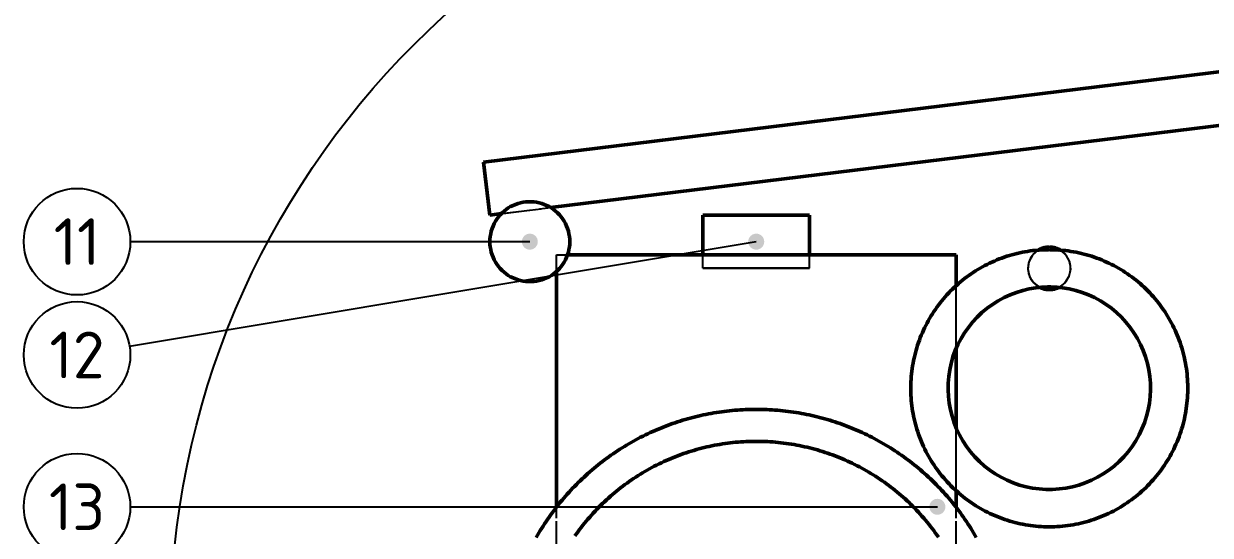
# Model space of a CAD drawing. Header units: millimetres. Extents: x 0 to 594, y 0 to 420.
# Drawn here: x 267.2 to 356.3, y 333.8 to 372.2 of the extents above; entities that cross this region are included whole.
import ezdxf
from ezdxf.enums import TextEntityAlignment as Align

# ---------------------------------------------------------------- set-up
doc = ezdxf.new("R2010")
doc.units = ezdxf.units.MM
doc.linetypes.add('ISO02-TRAZOS', pattern=[3.75, 3, -0.75])
for name, color, linetype, lineweight in [('01-VISIBLE', 7, 'CONTINUOUS', 50), ('02-OCULTA', 4, 'ISO02-TRAZOS', 25), ('06-TEXTO', 7, 'CONTINUOUS', 25), ('08-FINA', 5, 'CONTINUOUS', 25)]:
    doc.layers.add(name, color=color, linetype=linetype, lineweight=lineweight)
doc.styles.add('ISO3098', font='isocpeur.ttf')

msp = doc.modelspace()

# ---------------------------------------------------------------- hatches: boundary and pattern name
at = {"layer": '08-FINA'}
h = msp.add_hatch(color=7, dxfattribs=at)
h.dxf.hatch_style = 1
edge = h.paths.add_edge_path()
edge.add_arc((305.167, 355.884), 0.6, 0, 360)
h = msp.add_hatch(color=7, dxfattribs=at)
h.dxf.hatch_style = 1
edge = h.paths.add_edge_path()
edge.add_arc((322.167, 355.884), 0.6, 0, 360)
h = msp.add_hatch(color=7, dxfattribs=at)
h.dxf.hatch_style = 1
edge = h.paths.add_edge_path()
edge.add_arc((335.767, 335.984), 0.6, 0, 360)

# ---------------------------------------------------------------- linework, layer by layer
at = {"layer": '01-VISIBLE'}
for points in [[(301.679, 361.854), (383.604, 371.913)], [(306.73, 358.444), (387.116, 368.314)], [(302.167, 357.884), (301.679, 361.854)], [(308.167, 355.884), (308.16, 356.084), (308.14, 356.283), (308.107, 356.481), (308.06, 356.676), (308.001, 356.868), (307.929, 357.055), (307.844, 357.237), (307.748, 357.412), (307.64, 357.581), (307.521, 357.743), (307.392, 357.896), (307.252, 358.04), (307.104, 358.175), (306.946, 358.299), (306.781, 358.412), (306.608, 358.514), (306.429, 358.605), (306.245, 358.683), (306.055, 358.749), (305.862, 358.802), (305.666, 358.842), (305.467, 358.869), (305.267, 358.882), (305.066, 358.882), (304.866, 358.869), (304.668, 358.842), (304.471, 358.802), (304.278, 358.749), (304.088, 358.683), (303.904, 358.605), (303.725, 358.514), (303.552, 358.412), (303.387, 358.299), (303.23, 358.175), (303.081, 358.04), (302.942, 357.896), (302.812, 357.743), (302.693, 357.581), (302.585, 357.412), (302.489, 357.237), (302.405, 357.055), (302.333, 356.868), (302.273, 356.676), (302.227, 356.481), (302.193, 356.283), (302.173, 356.084), (302.167, 355.884), (302.173, 355.683), (302.193, 355.484), (302.227, 355.286), (302.273, 355.091), (302.333, 354.9), (302.405, 354.712), (302.489, 354.531), (302.585, 354.355), (302.693, 354.186), (302.812, 354.024), (302.942, 353.871), (303.081, 353.727), (303.23, 353.593), (303.387, 353.468), (303.552, 353.355), (303.725, 353.253), (303.904, 353.162), (304.088, 353.084), (304.278, 353.018), (304.471, 352.965), (304.668, 352.925), (304.866, 352.899), (305.066, 352.885), (305.267, 352.885), (305.467, 352.899), (305.666, 352.925), (305.862, 352.965), (306.055, 353.018), (306.245, 353.084), (306.429, 353.162), (306.608, 353.253), (306.781, 353.355), (306.946, 353.468), (307.104, 353.593), (307.252, 353.727), (307.392, 353.871), (307.521, 354.024), (307.64, 354.186), (307.748, 354.355), (307.844, 354.531), (307.929, 354.712), (308.001, 354.9), (308.06, 355.091), (308.107, 355.286), (308.14, 355.484), (308.16, 355.683), (308.167, 355.884)], [(302.167, 357.884), (303.03, 357.99)], [(318.167, 357.884), (318.667, 357.884), (319.167, 357.884), (319.667, 357.884), (320.167, 357.884), (320.667, 357.884), (321.167, 357.884), (321.667, 357.884), (322.167, 357.884), (322.667, 357.884), (323.167, 357.884), (323.667, 357.884), (324.167, 357.884), (324.667, 357.884), (325.167, 357.884), (325.667, 357.884), (326.167, 357.884)], [(318.167, 354.884), (318.167, 357.884)], [(326.167, 354.884), (326.167, 357.884)], [(344.167, 355.484), (344.094, 355.482), (344.021, 355.477), (343.949, 355.469), (343.877, 355.457), (343.805, 355.442), (343.735, 355.424), (343.665, 355.403), (343.596, 355.378), (343.529, 355.351), (343.463, 355.32), (343.398, 355.287), (343.335, 355.25)], [(344.999, 355.25), (344.936, 355.287), (344.871, 355.32), (344.805, 355.351), (344.737, 355.378), (344.668, 355.403), (344.599, 355.424), (344.528, 355.442), (344.457, 355.457), (344.385, 355.469), (344.312, 355.477), (344.24, 355.482), (344.167, 355.484)], [(307.995, 354.884), (308.524, 354.884), (309.052, 354.884), (309.581, 354.884), (310.109, 354.884), (310.638, 354.884), (311.167, 354.884)], [(311.167, 354.884), (333.167, 354.884)], [(337.167, 354.884), (336.595, 354.884), (336.024, 354.884), (335.452, 354.884), (334.881, 354.884), (334.31, 354.884), (333.738, 354.884), (333.167, 354.884)], [(343.335, 355.25), (343.135, 355.232), (342.936, 355.211), (342.738, 355.185), (342.539, 355.155), (342.342, 355.122), (342.145, 355.085), (341.949, 355.044), (341.754, 355), (341.56, 354.952), (341.366, 354.899), (341.174, 354.844), (340.983, 354.784), (340.793, 354.721), (340.604, 354.654), (340.416, 354.584), (340.23, 354.51), (340.046, 354.432), (339.863, 354.351), (339.681, 354.267), (339.501, 354.178), (339.323, 354.087), (339.147, 353.992), (338.973, 353.894), (338.8, 353.792), (338.63, 353.687), (338.461, 353.579), (338.295, 353.467), (338.131, 353.353), (337.969, 353.235), (337.809, 353.114), (337.652, 352.99), (337.497, 352.863), (337.344, 352.733), (337.195, 352.6), (337.047, 352.465), (336.903, 352.326), (336.761, 352.185), (336.621, 352.041), (336.485, 351.894), (336.351, 351.745), (336.221, 351.594), (336.093, 351.439), (335.968, 351.283), (335.847, 351.124), (335.728, 350.962), (335.613, 350.799), (335.5, 350.633), (335.391, 350.465), (335.285, 350.295), (335.183, 350.123), (335.084, 349.949), (334.988, 349.773), (334.895, 349.596), (334.806, 349.416), (334.721, 349.235), (334.639, 349.052), (334.56, 348.868), (334.485, 348.683), (334.414, 348.495), (334.346, 348.307), (334.282, 348.117), (334.222, 347.926), (334.165, 347.734), (334.112, 347.541), (334.063, 347.347), (334.017, 347.152), (333.975, 346.956), (333.937, 346.76), (333.903, 346.562), (333.873, 346.364), (333.846, 346.166), (333.823, 345.967), (333.804, 345.768), (333.789, 345.568), (333.778, 345.368), (333.771, 345.168), (333.767, 344.968), (333.767, 344.768), (333.771, 344.567), (333.779, 344.367), (333.791, 344.167), (333.807, 343.968), (333.827, 343.768), (333.85, 343.57), (333.877, 343.371), (333.908, 343.173), (333.943, 342.976), (333.982, 342.78), (334.024, 342.584), (334.07, 342.389), (334.12, 342.195), (334.174, 342.002), (334.231, 341.81), (334.292, 341.62), (334.357, 341.43), (334.425, 341.242), (334.497, 341.055), (334.573, 340.87), (334.652, 340.686), (334.734, 340.503), (334.82, 340.322), (334.91, 340.143), (335.003, 339.966), (335.099, 339.79), (335.199, 339.617), (335.302, 339.445), (335.408, 339.275), (335.518, 339.108), (335.631, 338.942), (335.747, 338.779), (335.866, 338.618), (335.988, 338.459), (336.113, 338.303), (336.241, 338.149), (336.373, 337.998), (336.507, 337.849), (336.643, 337.703), (336.783, 337.559), (336.925, 337.419), (337.071, 337.281), (337.218, 337.145), (337.368, 337.013), (337.521, 336.884), (337.677, 336.757), (337.834, 336.634), (337.994, 336.513), (338.157, 336.396), (338.321, 336.282), (338.488, 336.171), (338.657, 336.063), (338.827, 335.959), (339, 335.858), (339.175, 335.76), (339.352, 335.665), (339.53, 335.574), (339.71, 335.487), (339.892, 335.403), (340.075, 335.322), (340.26, 335.245), (340.446, 335.172), (340.634, 335.102), (340.823, 335.036), (341.013, 334.973), (341.205, 334.914), (341.397, 334.859), (341.591, 334.808), (341.785, 334.76), (341.98, 334.716), (342.177, 334.676), (342.373, 334.639), (342.571, 334.607), (342.769, 334.578), (342.968, 334.553), (343.167, 334.532), (343.366, 334.514), (343.566, 334.501), (343.766, 334.491), (343.966, 334.486), (344.167, 334.484), (344.367, 334.486), (344.567, 334.491), (344.767, 334.501), (344.967, 334.514), (345.166, 334.532), (345.365, 334.553), (345.564, 334.578), (345.762, 334.607), (345.96, 334.639), (346.157, 334.676), (346.353, 334.716), (346.548, 334.76), (346.743, 334.808), (346.936, 334.859), (347.129, 334.914), (347.32, 334.973), (347.51, 335.036), (347.699, 335.102), (347.887, 335.172), (348.073, 335.245), (348.258, 335.322), (348.442, 335.403), (348.623, 335.487), (348.803, 335.574), (348.982, 335.665), (349.158, 335.76), (349.333, 335.858), (349.506, 335.959), (349.677, 336.063), (349.846, 336.171), (350.012, 336.282), (350.177, 336.396), (350.339, 336.513), (350.499, 336.634), (350.657, 336.757), (350.812, 336.884), (350.965, 337.013), (351.115, 337.145), (351.263, 337.281), (351.408, 337.419), (351.55, 337.559), (351.69, 337.703), (351.827, 337.849), (351.961, 337.998), (352.092, 338.149), (352.22, 338.303), (352.345, 338.459), (352.467, 338.618), (352.587, 338.779), (352.703, 338.942), (352.815, 339.108), (352.925, 339.275), (353.031, 339.445), (353.134, 339.617), (353.234, 339.79), (353.331, 339.966), (353.424, 340.143), (353.513, 340.322), (353.599, 340.503), (353.682, 340.686), (353.761, 340.87), (353.836, 341.055), (353.908, 341.242), (353.977, 341.43), (354.041, 341.62), (354.102, 341.81), (354.16, 342.002), (354.213, 342.195), (354.263, 342.389), (354.309, 342.584), (354.352, 342.78), (354.39, 342.976), (354.425, 343.173), (354.456, 343.371), (354.483, 343.57), (354.507, 343.768), (354.526, 343.968), (354.542, 344.167), (354.554, 344.367), (354.562, 344.567), (354.566, 344.768), (354.566, 344.968), (354.563, 345.168), (354.555, 345.368), (354.544, 345.568), (354.529, 345.768), (354.51, 345.967), (354.487, 346.166), (354.461, 346.364), (354.43, 346.562), (354.396, 346.76), (354.358, 346.956), (354.316, 347.152), (354.271, 347.347), (354.221, 347.541), (354.168, 347.734), (354.112, 347.926), (354.051, 348.117), (353.987, 348.307), (353.919, 348.495), (353.848, 348.683), (353.773, 348.868), (353.695, 349.052), (353.613, 349.235), (353.527, 349.416), (353.438, 349.596), (353.346, 349.773), (353.25, 349.949), (353.151, 350.123), (353.048, 350.295), (352.942, 350.465), (352.833, 350.633), (352.721, 350.799), (352.605, 350.962), (352.487, 351.124), (352.365, 351.283), (352.24, 351.439), (352.113, 351.594), (351.982, 351.745), (351.848, 351.894), (351.712, 352.041), (351.573, 352.185), (351.431, 352.326), (351.286, 352.465), (351.139, 352.6), (350.989, 352.733), (350.837, 352.863), (350.682, 352.99), (350.524, 353.114), (350.365, 353.235), (350.203, 353.353), (350.039, 353.467), (349.872, 353.579), (349.704, 353.687), (349.533, 353.792), (349.361, 353.894), (349.186, 353.992), (349.01, 354.087), (348.832, 354.178), (348.652, 354.267), (348.471, 354.351), (348.288, 354.432), (348.103, 354.51), (347.917, 354.584), (347.729, 354.654), (347.541, 354.721), (347.351, 354.784), (347.159, 354.844), (346.967, 354.899), (346.774, 354.952), (346.579, 355), (346.384, 355.044), (346.188, 355.085), (345.991, 355.122), (345.794, 355.155), (345.596, 355.185), (345.397, 355.211), (345.198, 355.232), (344.999, 355.25)], [(337.167, 352.575), (337.167, 354.884)], [(344.167, 355.284), (344.097, 355.283), (344.028, 355.283), (343.958, 355.281), (343.889, 355.28), (343.82, 355.278), (343.75, 355.275), (343.681, 355.272), (343.612, 355.269), (343.542, 355.265), (343.473, 355.26), (343.404, 355.256), (343.335, 355.25)], [(344.999, 355.25), (344.929, 355.256), (344.86, 355.26), (344.791, 355.265), (344.722, 355.269), (344.652, 355.272), (344.583, 355.275), (344.514, 355.278), (344.444, 355.28), (344.375, 355.281), (344.305, 355.283), (344.236, 355.283), (344.167, 355.284)], [(307.167, 335.958), (307.167, 353.648)], [(344.167, 352.484), (344.669, 352.467), (345.169, 352.417), (345.665, 352.334), (346.154, 352.219), (346.634, 352.072), (347.104, 351.893), (347.561, 351.684), (348.003, 351.444), (348.428, 351.176), (348.835, 350.881), (349.221, 350.559), (349.585, 350.213), (349.925, 349.843), (350.24, 349.452), (350.529, 349.04), (350.79, 348.611), (351.022, 348.165), (351.224, 347.705), (351.395, 347.232), (351.534, 346.749), (351.641, 346.258), (351.716, 345.761), (351.757, 345.26), (351.766, 344.758), (351.741, 344.256), (351.683, 343.757), (351.592, 343.263), (351.468, 342.775), (351.313, 342.297), (351.127, 341.831), (350.91, 341.377), (350.663, 340.939), (350.388, 340.519), (350.086, 340.117), (349.758, 339.736), (349.406, 339.378), (349.03, 339.044), (348.634, 338.735), (348.218, 338.453), (347.784, 338.2), (347.334, 337.975), (346.871, 337.781), (346.395, 337.618), (345.91, 337.486), (345.418, 337.387), (344.919, 337.321), (344.418, 337.288), (343.915, 337.288), (343.414, 337.321), (342.916, 337.387), (342.423, 337.486), (341.938, 337.618), (341.463, 337.781), (340.999, 337.975), (340.549, 338.2), (340.116, 338.453), (339.699, 338.735), (339.303, 339.044), (338.928, 339.378), (338.575, 339.736), (338.247, 340.117), (337.945, 340.519), (337.67, 340.939), (337.424, 341.377), (337.207, 341.831), (337.02, 342.297), (336.865, 342.775), (336.742, 343.263), (336.651, 343.757), (336.593, 344.256), (336.568, 344.758), (336.576, 345.26), (336.618, 345.761), (336.692, 346.258), (336.799, 346.749), (336.939, 347.232), (337.11, 347.705), (337.312, 348.165), (337.543, 348.611), (337.804, 349.04), (338.093, 349.452), (338.408, 349.843), (338.748, 350.213), (339.112, 350.559), (339.499, 350.881), (339.905, 351.176), (340.33, 351.444), (340.772, 351.684), (341.229, 351.893), (341.699, 352.072), (342.179, 352.219), (342.669, 352.334), (343.164, 352.417), (343.664, 352.467), (344.167, 352.484)], [(344.167, 352.484), (344.107, 352.483), (344.048, 352.483), (343.989, 352.481), (343.929, 352.48), (343.87, 352.478), (343.811, 352.475), (343.752, 352.472), (343.692, 352.469), (343.633, 352.465), (343.574, 352.46), (343.515, 352.456), (343.456, 352.45)], [(343.456, 352.45), (343.568, 352.4), (343.683, 352.358), (343.802, 352.326), (343.922, 352.302), (344.044, 352.288), (344.167, 352.284), (344.289, 352.288), (344.411, 352.302), (344.532, 352.326), (344.65, 352.358), (344.766, 352.4), (344.878, 352.45)], [(344.878, 352.45), (344.819, 352.456), (344.759, 352.46), (344.7, 352.465), (344.641, 352.469), (344.582, 352.472), (344.523, 352.475), (344.463, 352.478), (344.404, 352.48), (344.345, 352.481), (344.285, 352.483), (344.226, 352.483), (344.167, 352.484)], [(337.167, 341.924), (337.167, 347.843)], [(322.167, 343.296), (321.966, 343.295), (321.766, 343.292), (321.566, 343.287), (321.366, 343.279), (321.166, 343.27), (320.966, 343.258), (320.766, 343.245), (320.566, 343.229), (320.367, 343.211), (320.167, 343.191), (319.968, 343.169), (319.769, 343.144), (319.571, 343.118), (319.373, 343.09), (319.175, 343.059), (318.977, 343.027), (318.78, 342.992), (318.583, 342.955), (318.386, 342.916), (318.19, 342.875), (317.995, 342.833), (317.799, 342.788), (317.605, 342.74), (317.411, 342.691), (317.217, 342.64), (317.024, 342.587), (316.831, 342.532), (316.639, 342.474), (316.448, 342.415), (316.257, 342.354), (316.067, 342.291), (315.878, 342.225), (315.689, 342.158), (315.501, 342.089), (315.314, 342.017), (315.128, 341.944), (314.942, 341.869), (314.757, 341.792), (314.573, 341.713), (314.39, 341.632), (314.208, 341.549), (314.026, 341.464), (313.846, 341.377), (313.666, 341.289), (313.487, 341.198), (313.31, 341.106), (313.133, 341.011), (312.957, 340.915), (312.783, 340.817), (312.609, 340.717), (312.436, 340.616), (312.265, 340.512), (312.094, 340.407), (311.925, 340.3), (311.757, 340.191), (311.59, 340.08), (311.424, 339.968), (311.26, 339.854), (311.096, 339.738), (310.934, 339.62), (310.773, 339.501), (310.613, 339.38), (310.455, 339.257), (310.298, 339.133), (310.142, 339.007), (309.988, 338.88), (309.835, 338.75), (309.683, 338.62), (309.533, 338.487), (309.384, 338.353), (309.236, 338.218), (309.09, 338.081), (308.946, 337.942), (308.803, 337.802), (308.661, 337.66), (308.521, 337.517), (308.382, 337.373), (308.245, 337.227), (308.11, 337.079), (307.976, 336.93), (307.843, 336.78), (307.712, 336.628), (307.583, 336.475), (307.456, 336.321), (307.33, 336.165), (307.205, 336.008), (307.083, 335.849), (306.962, 335.69), (306.843, 335.529), (306.725, 335.367), (306.609, 335.203), (306.495, 335.039), (306.383, 334.873), (306.272, 334.706), (306.163, 334.538), (306.056, 334.368), (305.951, 334.198), (305.847, 334.027), (305.746, 333.854), (305.646, 333.68)], [(338.688, 333.68), (338.588, 333.854), (338.486, 334.027), (338.383, 334.198), (338.277, 334.368), (338.17, 334.538), (338.061, 334.706), (337.951, 334.873), (337.838, 335.039), (337.724, 335.203), (337.608, 335.367), (337.491, 335.529), (337.371, 335.69), (337.251, 335.849), (337.128, 336.008), (337.004, 336.165), (336.878, 336.321), (336.75, 336.475), (336.621, 336.628), (336.49, 336.78), (336.358, 336.93), (336.224, 337.079), (336.088, 337.227), (335.951, 337.373), (335.812, 337.517), (335.672, 337.66), (335.531, 337.802), (335.388, 337.942), (335.243, 338.081), (335.097, 338.218), (334.949, 338.353), (334.801, 338.487), (334.65, 338.62), (334.499, 338.75), (334.345, 338.88), (334.191, 339.007), (334.035, 339.133), (333.878, 339.257), (333.72, 339.38), (333.56, 339.501), (333.399, 339.62), (333.237, 339.738), (333.074, 339.854), (332.909, 339.968), (332.743, 340.08), (332.576, 340.191), (332.408, 340.3), (332.239, 340.407), (332.069, 340.512), (331.897, 340.616), (331.724, 340.717), (331.551, 340.817), (331.376, 340.915), (331.2, 341.011), (331.024, 341.106), (330.846, 341.198), (330.667, 341.289), (330.488, 341.377), (330.307, 341.464), (330.126, 341.549), (329.943, 341.632), (329.76, 341.713), (329.576, 341.792), (329.391, 341.869), (329.206, 341.944), (329.019, 342.017), (328.832, 342.089), (328.644, 342.158), (328.455, 342.225), (328.266, 342.291), (328.076, 342.354), (327.885, 342.415), (327.694, 342.474), (327.502, 342.532), (327.31, 342.587), (327.116, 342.64), (326.923, 342.691), (326.729, 342.74), (326.534, 342.788), (326.339, 342.833), (326.143, 342.875), (325.947, 342.916), (325.751, 342.955), (325.554, 342.992), (325.356, 343.027), (325.159, 343.059), (324.961, 343.09), (324.762, 343.118), (324.564, 343.144), (324.365, 343.169), (324.166, 343.191), (323.967, 343.211), (323.767, 343.229), (323.568, 343.245), (323.368, 343.258), (323.168, 343.27), (322.968, 343.279), (322.767, 343.287), (322.567, 343.292), (322.367, 343.295), (322.167, 343.296)], [(335.839, 333.71), (335.725, 333.874), (335.608, 334.037), (335.49, 334.199), (335.369, 334.359), (335.247, 334.517), (335.123, 334.674), (334.997, 334.83), (334.869, 334.984), (334.739, 335.136), (334.607, 335.287), (334.474, 335.436), (334.339, 335.584), (334.202, 335.73), (334.063, 335.874), (333.922, 336.017), (333.78, 336.157), (333.636, 336.297), (333.491, 336.434), (333.343, 336.57), (333.195, 336.704), (333.044, 336.836), (332.892, 336.966), (332.739, 337.094), (332.584, 337.221), (332.427, 337.346), (332.269, 337.468), (332.109, 337.589), (331.948, 337.708), (331.786, 337.825), (331.622, 337.94), (331.457, 338.053), (331.29, 338.164), (331.122, 338.273), (330.953, 338.38), (330.782, 338.485), (330.611, 338.588), (330.438, 338.689), (330.264, 338.788), (330.088, 338.884), (329.912, 338.979), (329.734, 339.071), (329.555, 339.161), (329.376, 339.249), (329.195, 339.335), (329.013, 339.419), (328.83, 339.5), (328.646, 339.579), (328.461, 339.656), (328.276, 339.731), (328.089, 339.804), (327.902, 339.874), (327.713, 339.942), (327.524, 340.008), (327.334, 340.071), (327.144, 340.133), (326.952, 340.191), (326.76, 340.248), (326.568, 340.302), (326.374, 340.354), (326.18, 340.404), (325.986, 340.451), (325.791, 340.496), (325.595, 340.538), (325.399, 340.579), (325.202, 340.616), (325.005, 340.652), (324.808, 340.685), (324.61, 340.715), (324.412, 340.744), (324.213, 340.77), (324.015, 340.793), (323.816, 340.814), (323.616, 340.833), (323.417, 340.849), (323.217, 340.863), (323.017, 340.874), (322.817, 340.884), (322.617, 340.89), (322.417, 340.894), (322.217, 340.896), (322.017, 340.896), (321.816, 340.893), (321.616, 340.887), (321.416, 340.879), (321.216, 340.869), (321.016, 340.856), (320.817, 340.841), (320.617, 340.824), (320.418, 340.804), (320.219, 340.782), (320.021, 340.757), (319.822, 340.73), (319.624, 340.7), (319.427, 340.669), (319.229, 340.634), (319.033, 340.598), (318.836, 340.559), (318.64, 340.517), (318.445, 340.474), (318.25, 340.428), (318.056, 340.379), (317.862, 340.328), (317.669, 340.275), (317.477, 340.22), (317.285, 340.162), (317.094, 340.102), (316.904, 340.04), (316.714, 339.975), (316.526, 339.908), (316.338, 339.839), (316.151, 339.768), (315.965, 339.694), (315.779, 339.618), (315.595, 339.54), (315.412, 339.46), (315.229, 339.377), (315.048, 339.292), (314.868, 339.205), (314.688, 339.116), (314.51, 339.025), (314.333, 338.932), (314.157, 338.836), (313.983, 338.739), (313.809, 338.639), (313.637, 338.537), (313.465, 338.433), (313.296, 338.327), (313.127, 338.219), (312.96, 338.109), (312.794, 337.997), (312.629, 337.883), (312.466, 337.767), (312.304, 337.649), (312.144, 337.529), (311.985, 337.407), (311.828, 337.284), (311.672, 337.158), (311.518, 337.03), (311.365, 336.901), (311.214, 336.77), (311.064, 336.637), (310.916, 336.502), (310.77, 336.366), (310.625, 336.227), (310.482, 336.087), (310.341, 335.945), (310.201, 335.802), (310.063, 335.657), (309.927, 335.51), (309.793, 335.362), (309.66, 335.212), (309.529, 335.06), (309.4, 334.907), (309.273, 334.752), (309.148, 334.596), (309.025, 334.438), (308.904, 334.279), (308.784, 334.118), (308.667, 333.956), (308.551, 333.793)], [(337.167, 335.958), (337.167, 337.192)]]:
    msp.add_lwpolyline(points, dxfattribs=at)
at = {"layer": '02-OCULTA'}
for points in [[(301.679, 361.854), (383.604, 371.913)], [(302.167, 357.884), (387.116, 368.314)], [(302.167, 357.884), (301.679, 361.854)], [(308.167, 355.884), (308.16, 356.084), (308.14, 356.283), (308.107, 356.481), (308.06, 356.676), (308.001, 356.868), (307.929, 357.055), (307.844, 357.237), (307.748, 357.412), (307.64, 357.581), (307.521, 357.743), (307.392, 357.896), (307.252, 358.04), (307.104, 358.175), (306.946, 358.299), (306.781, 358.412), (306.608, 358.514), (306.429, 358.605), (306.245, 358.683), (306.055, 358.749), (305.862, 358.802), (305.666, 358.842), (305.467, 358.869), (305.267, 358.882), (305.066, 358.882), (304.866, 358.869), (304.668, 358.842), (304.471, 358.802), (304.278, 358.749), (304.088, 358.683), (303.904, 358.605), (303.725, 358.514), (303.552, 358.412), (303.387, 358.299), (303.23, 358.175), (303.081, 358.04), (302.942, 357.896), (302.812, 357.743), (302.693, 357.581), (302.585, 357.412), (302.489, 357.237), (302.405, 357.055), (302.333, 356.868), (302.273, 356.676), (302.227, 356.481), (302.193, 356.283), (302.173, 356.084), (302.167, 355.884), (302.173, 355.683), (302.193, 355.484), (302.227, 355.286), (302.273, 355.091), (302.333, 354.9), (302.405, 354.712), (302.489, 354.531), (302.585, 354.355), (302.693, 354.186), (302.812, 354.024), (302.942, 353.871), (303.081, 353.727), (303.23, 353.593), (303.387, 353.468), (303.552, 353.355), (303.725, 353.253), (303.904, 353.162), (304.088, 353.084), (304.278, 353.018), (304.471, 352.965), (304.668, 352.925), (304.866, 352.899), (305.066, 352.885), (305.267, 352.885), (305.467, 352.899), (305.666, 352.925), (305.862, 352.965), (306.055, 353.018), (306.245, 353.084), (306.429, 353.162), (306.608, 353.253), (306.781, 353.355), (306.946, 353.468), (307.104, 353.593), (307.252, 353.727), (307.392, 353.871), (307.521, 354.024), (307.64, 354.186), (307.748, 354.355), (307.844, 354.531), (307.929, 354.712), (308.001, 354.9), (308.06, 355.091), (308.107, 355.286), (308.14, 355.484), (308.16, 355.683), (308.167, 355.884)], [(303.03, 357.99), (306.73, 358.444)], [(326.167, 357.884), (325.667, 357.884), (325.167, 357.884), (324.667, 357.884), (324.167, 357.884), (323.667, 357.884), (323.167, 357.884), (322.667, 357.884), (322.167, 357.884), (321.667, 357.884), (321.167, 357.884), (320.667, 357.884), (320.167, 357.884), (319.667, 357.884), (319.167, 357.884), (318.667, 357.884), (318.167, 357.884)], [(345.767, 353.884), (345.754, 354.084), (345.716, 354.281), (345.654, 354.473), (345.569, 354.654), (345.461, 354.824), (345.333, 354.979), (345.187, 355.116), (345.024, 355.235), (344.848, 355.331), (344.661, 355.405), (344.466, 355.455), (344.267, 355.48), (344.066, 355.48), (343.867, 355.455), (343.672, 355.405), (343.485, 355.331), (343.309, 355.235), (343.147, 355.116), (343, 354.979), (342.872, 354.824), (342.765, 354.654), (342.679, 354.473), (342.617, 354.281), (342.579, 354.084), (342.567, 353.884), (342.579, 353.683), (342.617, 353.486), (342.679, 353.295), (342.765, 353.113), (342.872, 352.943), (343, 352.788), (343.147, 352.651), (343.309, 352.533), (343.485, 352.436), (343.672, 352.362), (343.867, 352.312), (344.066, 352.287), (344.267, 352.287), (344.466, 352.312), (344.661, 352.362), (344.848, 352.436), (345.024, 352.533), (345.187, 352.651), (345.333, 352.788), (345.461, 352.943), (345.569, 353.113), (345.654, 353.295), (345.716, 353.486), (345.754, 353.683), (345.767, 353.884)], [(307.167, 353.648), (307.167, 354.884)], [(307.167, 286.912), (307.167, 354.884)], [(307.167, 354.884), (307.305, 354.884), (307.443, 354.884), (307.581, 354.884), (307.719, 354.884), (307.857, 354.884), (307.995, 354.884)], [(307.167, 354.884), (307.667, 354.884), (308.167, 354.884), (308.667, 354.884), (309.167, 354.884), (309.667, 354.884), (310.167, 354.884), (310.667, 354.884), (311.167, 354.884)], [(311.167, 354.884), (333.167, 354.884)], [(318.167, 353.884), (318.167, 354.884)], [(326.167, 353.884), (326.167, 354.884)], [(337.167, 354.884), (336.667, 354.884), (336.167, 354.884), (335.667, 354.884), (335.167, 354.884), (334.667, 354.884), (334.167, 354.884), (333.667, 354.884), (333.167, 354.884)], [(337.167, 286.912), (337.167, 354.884)], [(343.335, 355.25), (342.911, 354.875), (342.644, 354.376), (342.568, 353.815), (342.692, 353.262), (343.001, 352.788), (343.456, 352.45)], [(344.999, 355.25), (345.423, 354.875), (345.689, 354.376), (345.765, 353.815), (345.641, 353.262), (345.332, 352.788), (344.878, 352.45)], [(326.167, 353.884), (325.667, 353.884), (325.167, 353.884), (324.667, 353.884), (324.167, 353.884), (323.667, 353.884), (323.167, 353.884), (322.667, 353.884), (322.167, 353.884), (321.667, 353.884), (321.167, 353.884), (320.667, 353.884), (320.167, 353.884), (319.667, 353.884), (319.167, 353.884), (318.667, 353.884), (318.167, 353.884)], [(318.167, 353.884), (318.667, 353.884), (319.167, 353.884), (319.667, 353.884), (320.167, 353.884), (320.667, 353.884), (321.167, 353.884), (321.667, 353.884), (322.167, 353.884), (322.667, 353.884), (323.167, 353.884), (323.667, 353.884), (324.167, 353.884), (324.667, 353.884), (325.167, 353.884), (325.667, 353.884), (326.167, 353.884)], [(337.167, 347.843), (337.167, 352.575)], [(338.688, 333.68), (338.588, 333.854), (338.486, 334.027), (338.383, 334.198), (338.277, 334.368), (338.17, 334.538), (338.061, 334.706), (337.951, 334.873), (337.838, 335.039), (337.724, 335.203), (337.608, 335.367), (337.491, 335.529), (337.371, 335.69), (337.251, 335.849), (337.128, 336.008), (337.004, 336.165), (336.878, 336.321), (336.75, 336.475), (336.621, 336.628), (336.49, 336.78), (336.358, 336.93), (336.224, 337.079), (336.088, 337.227), (335.951, 337.373), (335.812, 337.517), (335.672, 337.66), (335.531, 337.802), (335.388, 337.942), (335.243, 338.081), (335.097, 338.218), (334.949, 338.353), (334.801, 338.487), (334.65, 338.62), (334.499, 338.75), (334.345, 338.88), (334.191, 339.007), (334.035, 339.133), (333.878, 339.257), (333.72, 339.38), (333.56, 339.501), (333.399, 339.62), (333.237, 339.738), (333.074, 339.854), (332.909, 339.968), (332.743, 340.08), (332.576, 340.191), (332.408, 340.3), (332.239, 340.407), (332.069, 340.512), (331.897, 340.616), (331.724, 340.717), (331.551, 340.817), (331.376, 340.915), (331.2, 341.011), (331.024, 341.106), (330.846, 341.198), (330.667, 341.289), (330.488, 341.377), (330.307, 341.464), (330.126, 341.549), (329.943, 341.632), (329.76, 341.713), (329.576, 341.792), (329.391, 341.869), (329.206, 341.944), (329.019, 342.017), (328.832, 342.089), (328.644, 342.158), (328.455, 342.225), (328.266, 342.291), (328.076, 342.354), (327.885, 342.415), (327.694, 342.474), (327.502, 342.532), (327.31, 342.587), (327.116, 342.64), (326.923, 342.691), (326.729, 342.74), (326.534, 342.788), (326.339, 342.833), (326.143, 342.875), (325.947, 342.916), (325.751, 342.955), (325.554, 342.992), (325.356, 343.027), (325.159, 343.059), (324.961, 343.09), (324.762, 343.118), (324.564, 343.144), (324.365, 343.169), (324.166, 343.191), (323.967, 343.211), (323.767, 343.229), (323.568, 343.245), (323.368, 343.258), (323.168, 343.27), (322.968, 343.279), (322.767, 343.287), (322.567, 343.292), (322.367, 343.295), (322.167, 343.296), (321.966, 343.295), (321.766, 343.292), (321.566, 343.287), (321.366, 343.279), (321.166, 343.27), (320.966, 343.258), (320.766, 343.245), (320.566, 343.229), (320.367, 343.211), (320.167, 343.191), (319.968, 343.169), (319.769, 343.144), (319.571, 343.118), (319.373, 343.09), (319.175, 343.059), (318.977, 343.027), (318.78, 342.992), (318.583, 342.955), (318.386, 342.916), (318.19, 342.875), (317.995, 342.833), (317.799, 342.788), (317.605, 342.74), (317.411, 342.691), (317.217, 342.64), (317.024, 342.587), (316.831, 342.532), (316.639, 342.474), (316.448, 342.415), (316.257, 342.354), (316.067, 342.291), (315.878, 342.225), (315.689, 342.158), (315.501, 342.089), (315.314, 342.017), (315.128, 341.944), (314.942, 341.869), (314.757, 341.792), (314.573, 341.713), (314.39, 341.632), (314.208, 341.549), (314.026, 341.464), (313.846, 341.377), (313.666, 341.289), (313.487, 341.198), (313.31, 341.106), (313.133, 341.011), (312.957, 340.915), (312.783, 340.817), (312.609, 340.717), (312.436, 340.616), (312.265, 340.512), (312.094, 340.407), (311.925, 340.3), (311.757, 340.191), (311.59, 340.08), (311.424, 339.968), (311.26, 339.854), (311.096, 339.738), (310.934, 339.62), (310.773, 339.501), (310.613, 339.38), (310.455, 339.257), (310.298, 339.133), (310.142, 339.007), (309.988, 338.88), (309.835, 338.75), (309.683, 338.62), (309.533, 338.487), (309.384, 338.353), (309.236, 338.218), (309.09, 338.081), (308.946, 337.942), (308.803, 337.802), (308.661, 337.66), (308.521, 337.517), (308.382, 337.373), (308.245, 337.227), (308.11, 337.079), (307.976, 336.93), (307.843, 336.78), (307.712, 336.628), (307.583, 336.475), (307.456, 336.321), (307.33, 336.165), (307.205, 336.008), (307.083, 335.849), (306.962, 335.69), (306.843, 335.529), (306.725, 335.367), (306.609, 335.203), (306.495, 335.039), (306.383, 334.873), (306.272, 334.706), (306.163, 334.538), (306.056, 334.368), (305.951, 334.198), (305.847, 334.027), (305.746, 333.854), (305.646, 333.68)], [(337.167, 337.192), (337.167, 341.924)], [(307.167, 312.634), (307.167, 335.958)], [(337.167, 312.634), (337.167, 335.958)]]:
    msp.add_lwpolyline(points, dxfattribs=at)
at = {"layer": '08-FINA'}
for p, q in [((275.112, 348.041), (322.167, 355.884)), ((275.167, 355.884), (305.167, 355.884)), ((275.167, 335.984), (335.767, 335.984))]:
    msp.add_line(p, q, dxfattribs=at)
for centre, radius in [((340.667, 326.5), 62.5), ((271.167, 355.884), 4), ((271.167, 347.384), 4), ((271.167, 335.984), 4)]:
    msp.add_circle(centre, radius, dxfattribs=at)

# ---------------------------------------------------------------- texts
at = {"layer": '06-TEXTO', "style": 'ISO3098'}
for s, p in [('11', (271.167, 355.884)), ('12', (271.167, 347.384)), ('13', (271.167, 335.984))]:
    msp.add_text(s, height=3.5, dxfattribs=at).set_placement(p, align=Align.MIDDLE_CENTER)

doc.saveas('drawing.dxf')
